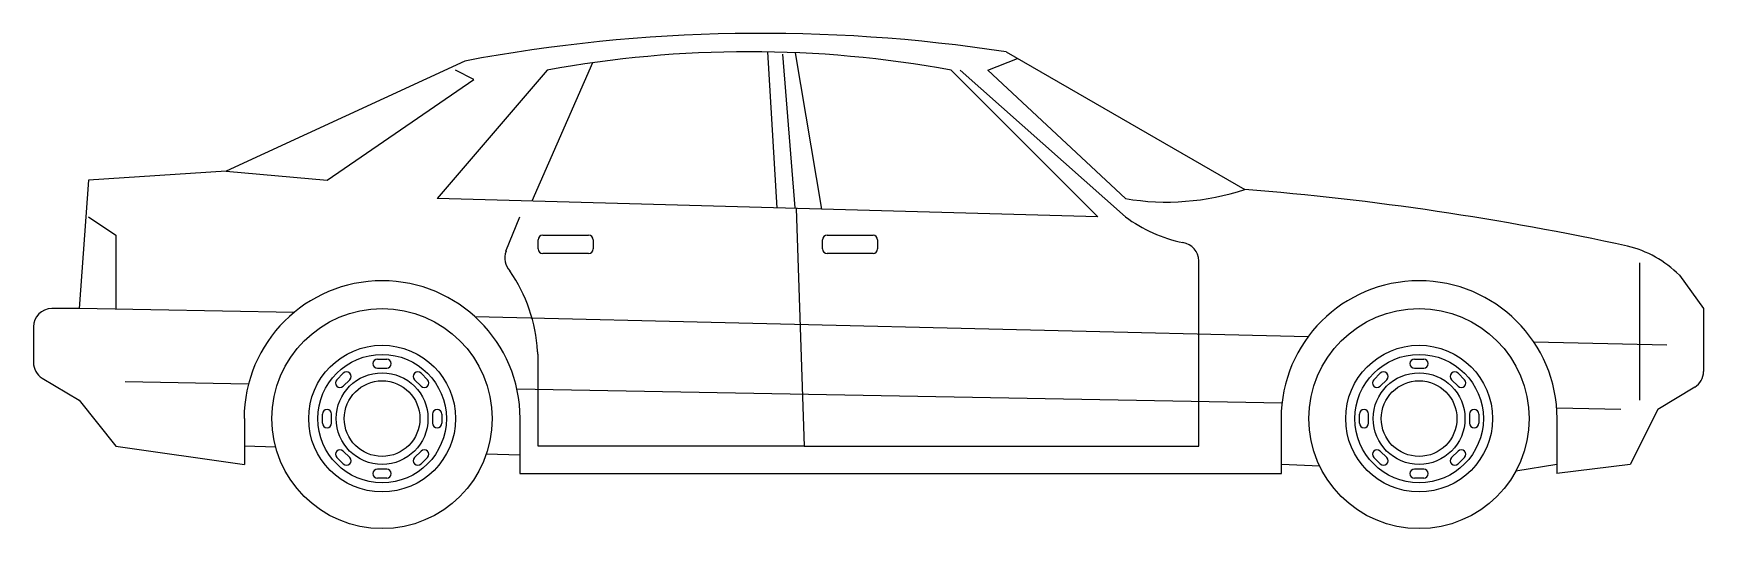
# Model space of a CAD drawing. Header units: millimetres. Extents: x -3277.63 to -3273.26, y 1886.98 to 1888.27.
import ezdxf

# ---------------------------------------------------------------- set-up
doc = ezdxf.new("R2010")
doc.units = ezdxf.units.MM
doc.header["$LTSCALE"] = 10
doc.layers.add('Veículos', color=2, linetype='Continuous')

msp = doc.modelspace()

# ---------------------------------------------------------------- linework, layer by layer
at = {"layer": 'Veículos'}
for p, q in [((-3276.498, 1888.2007), (-3277.122, 1887.9127)), ((-3275.706, 1888.2247), (-3275.6819, 1887.816)), ((-3275.634, 1887.8167), (-3275.6664, 1888.219)), ((-3275.6336, 1888.2226), (-3275.5653, 1887.8128)), ((-3275.13, 1888.1767), (-3275.0525, 1888.2077)), ((-3275.082, 1888.2247), (-3274.458, 1887.8647)), ((-3276.282, 1888.1767), (-3276.57, 1887.8407)), ((-3276.474, 1888.1527), (-3276.522, 1888.1767)), ((-3276.164, 1888.196), (-3276.3225, 1887.8338)), ((-3274.842, 1887.7927), (-3275.226, 1888.1767)), ((-3274.77, 1887.7927), (-3275.202, 1888.1767)), ((-3275.13, 1888.1767), (-3274.77, 1887.8407)), ((-3276.858, 1887.8887), (-3276.474, 1888.1527)), ((-3277.122, 1887.9127), (-3277.482, 1887.8887)), ((-3277.122, 1887.9127), (-3276.858, 1887.8887)), ((-3277.482, 1887.8887), (-3277.506, 1887.5527)), ((-3274.842, 1887.7927), (-3276.57, 1887.8407)), ((-3275.6314, 1887.8146), (-3275.61, 1887.1927)), ((-3277.482, 1887.7927), (-3277.41, 1887.7447)), ((-3276.39, 1887.7026), (-3276.354, 1887.7927)), ((-3277.41, 1887.7447), (-3277.41, 1887.5527)), ((-3276.306, 1887.7087), (-3276.306, 1887.7327)), ((-3276.294, 1887.7447), (-3276.174, 1887.7447)), ((-3276.162, 1887.7327), (-3276.162, 1887.7087)), ((-3275.562, 1887.7087), (-3275.562, 1887.7327)), ((-3275.55, 1887.7447), (-3275.43, 1887.7447)), ((-3275.418, 1887.7327), (-3275.418, 1887.7087)), ((-3276.174, 1887.6967), (-3276.294, 1887.6967)), ((-3275.43, 1887.6967), (-3275.55, 1887.6967)), ((-3274.578, 1887.1927), (-3274.578, 1887.6777)), ((-3273.426, 1887.6727), (-3273.426, 1887.3127)), ((-3273.3213, 1887.64), (-3273.258, 1887.5527)), ((-3277.506, 1887.5527), (-3277.578, 1887.5527)), ((-3276.944, 1887.5427), (-3277.506, 1887.5527)), ((-3273.258, 1887.5527), (-3273.258, 1887.3879)), ((-3277.626, 1887.5047), (-3277.626, 1887.4119)), ((-3274.2921, 1887.4792), (-3276.4709, 1887.5314)), ((-3273.354, 1887.4567), (-3273.7019, 1887.465)), ((-3276.726, 1887.4207), (-3276.702, 1887.4207)), ((-3276.306, 1887.1927), (-3276.306, 1887.4281)), ((-3274.014, 1887.4207), (-3273.99, 1887.4207)), ((-3277.6027, 1887.3707), (-3277.506, 1887.3127)), ((-3276.8328, 1887.3665), (-3276.8158, 1887.3835)), ((-3276.726, 1887.3967), (-3276.702, 1887.3967)), ((-3276.6121, 1887.3835), (-3276.5952, 1887.3665)), ((-3274.1208, 1887.3665), (-3274.1038, 1887.3835)), ((-3274.014, 1887.3967), (-3273.99, 1887.3967)), ((-3273.9001, 1887.3835), (-3273.8832, 1887.3665)), ((-3277.0633, 1887.3548), (-3277.386, 1887.3607)), ((-3276.8158, 1887.3496), (-3276.7988, 1887.3665)), ((-3276.6291, 1887.3665), (-3276.6121, 1887.3496)), ((-3274.3605, 1887.305), (-3276.3615, 1887.3419)), ((-3274.1038, 1887.3496), (-3274.0868, 1887.3665)), ((-3273.9171, 1887.3665), (-3273.9001, 1887.3496)), ((-3273.2813, 1887.3467), (-3273.378, 1887.2887)), ((-3277.506, 1887.3127), (-3277.41, 1887.1927)), ((-3273.474, 1887.2887), (-3273.6422, 1887.2918)), ((-3273.378, 1887.2887), (-3273.45, 1887.1447)), ((-3277.074, 1887.2647), (-3277.074, 1887.1447)), ((-3276.87, 1887.2527), (-3276.87, 1887.2767)), ((-3276.846, 1887.2527), (-3276.846, 1887.2767)), ((-3276.582, 1887.2767), (-3276.582, 1887.2527)), ((-3276.558, 1887.2767), (-3276.558, 1887.2527)), ((-3276.354, 1887.2647), (-3276.354, 1887.1207)), ((-3274.362, 1887.1207), (-3274.362, 1887.2647)), ((-3274.158, 1887.2527), (-3274.158, 1887.2767)), ((-3274.134, 1887.2527), (-3274.134, 1887.2767)), ((-3273.87, 1887.2767), (-3273.87, 1887.2527)), ((-3273.846, 1887.2767), (-3273.846, 1887.2527)), ((-3273.642, 1887.2647), (-3273.642, 1887.1207)), ((-3277.41, 1887.1927), (-3277.074, 1887.1447)), ((-3276.9921, 1887.19), (-3277.074, 1887.1927)), ((-3276.8158, 1887.1459), (-3276.8328, 1887.1629)), ((-3276.7988, 1887.1629), (-3276.8158, 1887.1799)), ((-3276.6121, 1887.1799), (-3276.6291, 1887.1629)), ((-3276.5952, 1887.1629), (-3276.6121, 1887.1459)), ((-3276.354, 1887.1687), (-3276.4414, 1887.1716)), ((-3275.61, 1887.1927), (-3276.306, 1887.1927)), ((-3275.61, 1887.1927), (-3274.578, 1887.1927)), ((-3274.1038, 1887.1459), (-3274.1208, 1887.1629)), ((-3274.0868, 1887.1629), (-3274.1038, 1887.1799)), ((-3273.9001, 1887.1799), (-3273.9171, 1887.1629)), ((-3273.8832, 1887.1629), (-3273.9001, 1887.1459)), ((-3276.702, 1887.1327), (-3276.726, 1887.1327)), ((-3276.702, 1887.1087), (-3276.726, 1887.1087)), ((-3276.354, 1887.1207), (-3274.362, 1887.1207)), ((-3274.2618, 1887.1405), (-3274.362, 1887.1447)), ((-3273.99, 1887.1327), (-3274.014, 1887.1327)), ((-3273.99, 1887.1087), (-3274.014, 1887.1087)), ((-3273.642, 1887.1447), (-3273.7491, 1887.1269)), ((-3273.45, 1887.1447), (-3273.642, 1887.1207))]:
    msp.add_line(p, q, dxfattribs=at)
for centre, radius in [((-3276.714, 1887.2647), 0.288), ((-3274.002, 1887.2647), 0.288), ((-3276.714, 1887.2647), 0.192), ((-3274.002, 1887.2647), 0.192), ((-3276.714, 1887.2647), 0.168), ((-3274.002, 1887.2647), 0.168), ((-3276.714, 1887.2647), 0.12), ((-3274.002, 1887.2647), 0.12), ((-3276.714, 1887.2647), 0.099), ((-3274.002, 1887.2647), 0.099)]:
    msp.add_circle(centre, radius, dxfattribs=at)
for centre, radius, start, end in [((-3275.7195, 1884.0545), 4.2187, 81.3083, 100.6338), ((-3275.754, 1885.3207), 2.9044, 79.5258, 100.4742), ((-3274.662, 1888.4767), 0.6451, 260.3625, 288.4349), ((-3275.0716, 1880.279), 7.6105, 77.75388, 85.37522), ((-3274.5353, 1888.1149), 0.3986, 233.9302, 257.7858), ((-3276.294, 1887.7327), 0.012, 90, 180), ((-3276.174, 1887.7327), 0.012, 0, 90), ((-3275.55, 1887.7327), 0.012, 90, 180), ((-3275.43, 1887.7327), 0.012, 0, 90), ((-3274.626, 1887.6777), 0.048, 0, 82.4126), ((-3276.3454, 1887.6848), 0.048, 158.1986, 224.2011), ((-3276.294, 1887.7087), 0.012, 180, 270), ((-3276.174, 1887.7087), 0.012, 270, 0), ((-3275.55, 1887.7087), 0.012, 180, 270), ((-3275.43, 1887.7087), 0.012, 270, 0), ((-3273.5249, 1887.4364), 0.288, 45, 76.4284), ((-3276.7167, 1887.4182), 0.4097, 3.1492, 34.6857), ((-3276.714, 1887.2647), 0.3608, 0, 180), ((-3274.002, 1887.2647), 0.3608, 0, 180), ((-3277.578, 1887.5047), 0.048, 90, 180), ((-3276.726, 1887.4087), 0.012, 90, 270), ((-3276.702, 1887.4087), 0.012, 270, 90), ((-3276.354, 1887.4281), 0.048, 0, 15.2173), ((-3274.014, 1887.4087), 0.012, 90, 270), ((-3273.99, 1887.4087), 0.012, 270, 90), ((-3277.578, 1887.4119), 0.048, 180, 239.0362), ((-3276.8073, 1887.375), 0.012, 315, 135), ((-3276.6206, 1887.375), 0.012, 45, 225), ((-3274.0953, 1887.375), 0.012, 315, 135), ((-3273.9086, 1887.375), 0.012, 45, 225), ((-3273.306, 1887.3879), 0.048, 300.9638, 0), ((-3276.8243, 1887.358), 0.012, 135, 315), ((-3276.6037, 1887.358), 0.012, 225, 45), ((-3274.1123, 1887.358), 0.012, 135, 315), ((-3273.8917, 1887.358), 0.012, 225, 45), ((-3276.858, 1887.2767), 0.012, 0, 180), ((-3276.57, 1887.2767), 0.012, 0, 180), ((-3274.146, 1887.2767), 0.012, 0, 180), ((-3273.858, 1887.2767), 0.012, 0, 180), ((-3276.858, 1887.2527), 0.012, 180, 0), ((-3276.57, 1887.2527), 0.012, 180, 0), ((-3274.146, 1887.2527), 0.012, 180, 0), ((-3273.858, 1887.2527), 0.012, 180, 0), ((-3276.8243, 1887.1714), 0.012, 45, 225), ((-3276.8073, 1887.1544), 0.012, 225, 45), ((-3276.6206, 1887.1544), 0.012, 135, 315), ((-3276.6037, 1887.1714), 0.012, 315, 135), ((-3274.1123, 1887.1714), 0.012, 45, 225), ((-3274.0953, 1887.1544), 0.012, 225, 45), ((-3273.9086, 1887.1544), 0.012, 135, 315), ((-3273.8917, 1887.1714), 0.012, 315, 135), ((-3276.726, 1887.1207), 0.012, 90, 270), ((-3276.702, 1887.1207), 0.012, 270, 90), ((-3274.014, 1887.1207), 0.012, 90, 270), ((-3273.99, 1887.1207), 0.012, 270, 90)]:
    msp.add_arc(centre, radius, start, end, dxfattribs=at)

doc.saveas('drawing.dxf')
